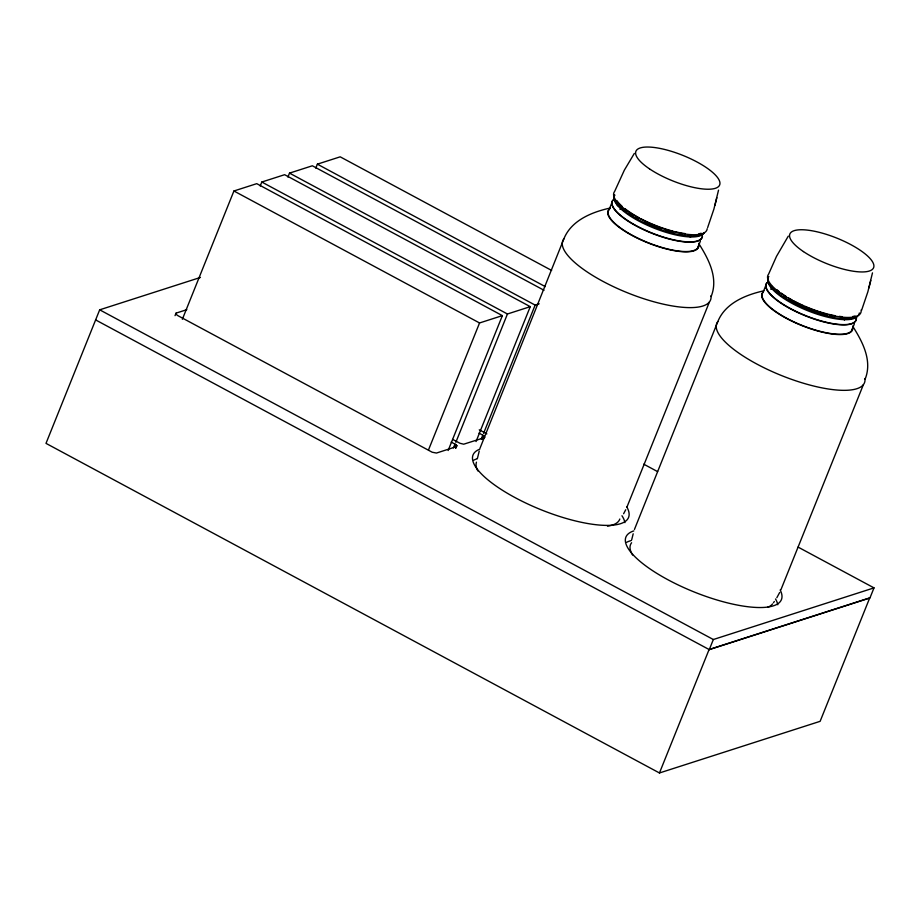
<?xml version="1.0" encoding="UTF-8"?>
<svg xmlns="http://www.w3.org/2000/svg" width="920" height="920" viewBox="0 0 920 920"><rect width="100%" height="100%" fill="white"/><g stroke="black" fill="none" stroke-linecap="round" stroke-linejoin="round"><path stroke-width="1.38" d="M718.531 190.141L713.92 209.035L707.652 227.562M872.482 272.861L867.87 291.755L861.603 310.281M477.353 458.678L479.228 451.087M631.649 539.948L633.19 533.807M711.148 296.504C718.669 277.851 708.469 258.83 698.636 243.34M865.11 379.224C872.62 360.571 862.419 341.55 852.598 326.059M714.955 205.252L716.852 197.719M868.905 287.971L870.803 280.439M480.033 448.19L563.891 238.832C571.285 220.34 591.951 212.06 609.983 208.081M634.432 529.471L717.841 321.551C725.247 303.059 745.901 294.779 763.945 290.789M200.445 277.438L99.682 309.822L46 443.371L659.456 772.972L820.122 721.326L869.745 597.873L709.09 649.52L659.456 772.972M175.041 315.663L176.053 313.134L186.829 309.672M182.355 319.274L233.921 190.992L256.749 183.655L502.366 315.629L448.143 450.512M260.21 186.001L261.809 182.033L284.625 174.696L530.253 306.659L476.031 441.554M287.914 177.089L289.512 173.121L312.34 165.784L544.03 290.271M315.778 168.13L317.377 164.162L340.193 156.826L551.632 270.434M428.513 449.914L479.55 322.966L502.366 315.629M453.445 447.902L454.974 444.118L451.191 442.083M455.86 442.278L507.437 313.996L530.253 306.659M454.791 447.143L455.814 444.613L454.974 444.118M455.147 447.396L455.814 444.613M455.457 447.649L456.159 444.877M455.699 447.89L456.469 445.13M455.894 448.132L456.722 445.372M481.263 438.955L482.781 435.171L478.998 433.136M483.575 433.377L535.141 305.095L539.166 303.796M482.103 439.461L483.621 435.678L482.781 435.171M482.966 438.46L483.621 435.678M483.264 438.713L483.977 435.93M611.915 202.618L609.074 209.691A48.426 14.72 21.9 0 0 647.772 242.535A48.426 14.72 21.9 0 0 698.567 245.732M697.601 248.101L700.442 241.028M709.412 301.967L626.957 507.035M765.877 285.338L763.025 292.411A48.426 14.72 21.9 0 0 801.722 325.254A48.426 14.72 21.9 0 0 852.529 328.44M709.285 649.623L713.333 639.526L874 587.88L869.94 597.977L709.285 649.623L95.623 319.918M851.552 330.82L854.404 323.748M863.374 384.686L780.919 589.755M484.828 437.402L484.288 436.183M625.715 509.76L623.61 513.74M779.665 592.48L776.813 597.747M634.317 153.445L624.346 170.165L614.617 191.463A50.082 15.226 21.9 0 0 654.649 225.423A50.082 15.226 21.9 0 0 707.181 228.723M788.268 236.164L776.514 256.346L768.579 274.183A50.082 15.226 21.9 0 0 810.623 308.936A50.082 15.226 21.9 0 0 861.108 310.017M773.478 602.703L774.352 601.496M176.053 313.134L175.823 314.088L177.755 315.583L432.17 452.214L436.459 453.054L456.665 446.556L456.906 445.602M484.483 437.609L463.691 444.199L459.977 443.279L452.72 439.426M317.377 164.162L545.272 286.614M289.512 173.121L535.141 305.095M261.809 182.033L507.437 313.996M233.921 190.992L479.55 322.966M643.724 464.163L657.639 471.638M798.088 547.101L874 587.88M479.274 429.801L486.841 433.872M99.682 309.822L713.333 639.526M626.692 506.747A83.8 25.472 21.9 0 1 543.49 510.715A83.8 25.472 21.9 0 1 479.826 449.167M780.16 589.973A83.8 25.472 21.9 0 1 693.806 591.836A83.8 25.472 21.9 0 1 633.822 530.897M626.635 542.305A83.8 25.472 21.9 0 1 630.97 540.638M775.514 598.977A83.8 25.472 21.9 0 1 777.779 604.773M473.765 460.172A83.8 25.472 21.9 0 1 476.893 458.861M621.966 515.74A83.8 25.472 21.9 0 1 624.91 522.64M770.707 289.19A48.426 14.72 21.9 0 1 773.685 288.983M856.267 317.676A48.426 14.72 21.9 0 1 807.461 316.641A48.426 14.72 21.9 0 1 766.797 283.026M859.326 312.984A48.967 14.892 21.9 0 1 807.956 309.752A48.967 14.892 21.9 0 1 768.821 276.54M855.117 315.94A48.967 14.892 21.9 0 1 852.725 316.526M842.03 316.675A48.967 14.892 21.9 0 1 839.247 316.353M835.36 315.744A48.967 14.892 21.9 0 1 828.448 314.26M827.183 313.95A48.967 14.892 21.9 0 1 804.781 306.176M803.494 305.612A48.967 14.892 21.9 0 1 793.523 300.736M792.212 300.023A48.967 14.892 21.9 0 1 788.382 297.827M785.967 296.332A48.967 14.892 21.9 0 1 781.241 293.135M778.964 291.421A48.967 14.892 21.9 0 1 776.882 289.719M856.37 317.423A48.426 14.72 21.9 0 1 807.564 316.376A48.426 14.72 21.9 0 1 766.9 282.773M857.417 316.238A48.426 14.72 21.9 0 1 805.621 309.856A48.426 14.72 21.9 0 1 768.234 278.944M846.434 318.09A47.346 14.398 21.9 0 1 842.904 318.044M832.588 316.71A47.346 14.398 21.9 0 1 829.92 316.147M827.206 315.514A47.346 14.398 21.9 0 1 804.333 307.694M803.079 307.153A47.346 14.398 21.9 0 1 793.442 302.438M792.178 301.748A47.346 14.398 21.9 0 1 788.474 299.621M786.129 298.183A47.346 14.398 21.9 0 1 783.932 296.746M779.366 293.434A47.346 14.398 21.9 0 1 777.354 291.789M842.8 318.101A42.607 12.949 21.9 0 1 844.491 320.045M852.725 327.313A48.737 14.812 21.9 0 1 803.597 326.266A48.737 14.812 21.9 0 1 762.68 292.445M864.915 378.499A79.603 24.207 21.9 0 1 784.679 376.797A79.603 24.207 21.9 0 1 717.841 321.551M772.57 603.899A77.107 23.448 21.9 0 1 767.625 607.315M632.615 555.024A77.107 23.448 21.9 0 1 631.603 542.742M771.385 288.385A42.607 12.949 21.9 0 1 771.638 286.062M619.953 209.346A42.607 12.949 21.9 0 1 623.771 208.989M688.838 235.382A42.607 12.949 21.9 0 1 690.54 237.325M702.339 236.336A48.426 14.72 21.9 0 1 651.544 233.139A48.426 14.72 21.9 0 1 612.846 200.307M704.386 232.668A48.967 14.892 21.9 0 1 652.015 226.216A48.967 14.892 21.9 0 1 614.203 194.959M701.167 233.22A48.967 14.892 21.9 0 1 698.763 233.806M685.285 233.634A48.967 14.892 21.9 0 1 674.498 231.541M673.233 231.23A48.967 14.892 21.9 0 1 640.757 218.649M639.572 218.017A48.967 14.892 21.9 0 1 625.002 208.702M621.977 206.172A48.967 14.892 21.9 0 1 616.848 200.571M702.443 236.083A48.426 14.72 21.9 0 1 651.647 232.886A48.426 14.72 21.9 0 1 612.95 200.054M703.466 233.519A48.426 14.72 21.9 0 1 649.738 226.32A48.426 14.72 21.9 0 1 614.928 195.109M691.357 235.393A47.346 14.398 21.9 0 1 687.688 235.244M682.467 234.646A47.346 14.398 21.9 0 1 679.938 234.232M673.256 232.794A47.346 14.398 21.9 0 1 665.723 230.69M660.617 228.999A47.346 14.398 21.9 0 1 644.195 222.134M638.216 219.029A47.346 14.398 21.9 0 1 635.731 217.614M633.328 216.189A47.346 14.398 21.9 0 1 629.981 214.026M626.485 211.542A47.346 14.398 21.9 0 1 618.872 204.596M698.763 244.593A48.737 14.812 21.9 0 1 646.679 242.374A48.737 14.812 21.9 0 1 610.351 208.322M710.964 295.791A79.603 24.207 21.9 0 1 630.729 294.078A79.603 24.207 21.9 0 1 563.891 238.832M619.804 519.018A77.107 23.448 21.9 0 1 607.487 526.171M477.882 470.971A77.107 23.448 21.9 0 1 476.456 462.185M617.435 205.666A42.607 12.949 21.9 0 1 617.688 203.343M803.447 251.585A45.149 13.731 21.9 0 0 872.988 268.743A45.149 13.731 21.9 0 0 818.731 232.208A45.149 13.731 21.9 0 0 803.447 251.585M649.497 168.866A45.149 13.731 21.9 0 0 719.037 186.024A45.149 13.731 21.9 0 0 664.769 149.488A45.149 13.731 21.9 0 0 649.497 168.866"/></g></svg>
